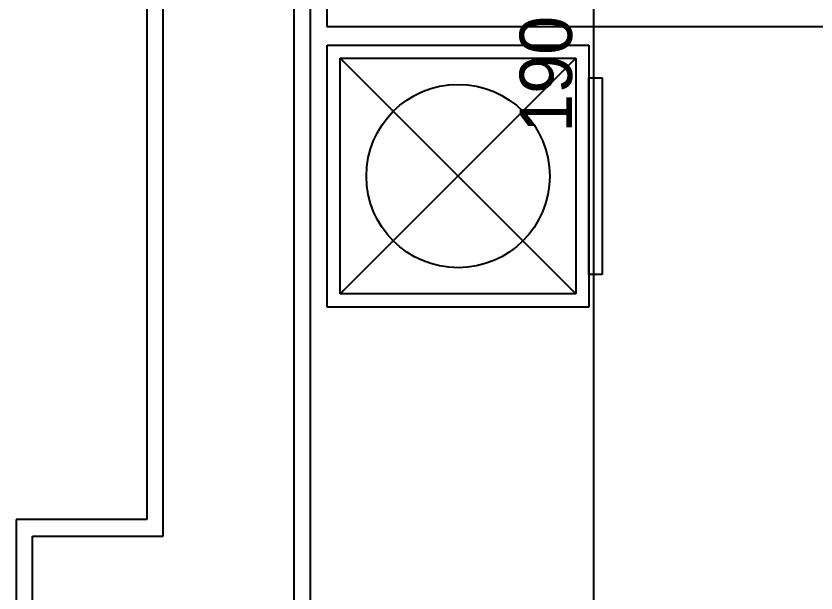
# Model space of a CAD drawing. Extents: x 182769.15 to 182771.38, y 101811.72 to 101812.21.
# Drawn here: x 182769.62689 to 182769.65134, y 101811.99509 to 101812.0127 of the extents above; entities that cross this region are included whole.
import ezdxf

# ---------------------------------------------------------------- set-up
doc = ezdxf.new("R2010")
doc.units = 0
doc.header["$MEASUREMENT"] = 0
for name, color, linetype in [('DUVAR', 7, 'Continuous'), ('iç yatay', 3, 'Continuous'), ('SIVA', 1, 'Continuous'), ('tefriş', 21, 'Continuous')]:
    doc.layers.add(name, color=color, linetype=linetype)
doc.styles.add('İÇ ÖLÇÜ', font='stylu.ttf', dxfattribs={"height": 8})

msp = doc.modelspace()

# ---------------------------------------------------------------- linework, layer by layer
at = {"layer": 'DUVAR', "ltscale": 50}
for p, q in [((182769.631395, 101811.996824), (182769.631395, 101812.056824)), ((182769.635395, 101811.992824), (182769.635395, 101812.030824))]:
    msp.add_line(p, q, dxfattribs=at)
at = {"layer": 'DUVAR'}
for p, q in [((182769.627395, 101811.992824), (182769.627395, 101811.996824)), ((182769.627395, 101811.996824), (182769.631395, 101811.996824))]:
    msp.add_line(p, q, dxfattribs=at)
at = {"layer": 'iç yatay'}
msp.add_line((182769.644544, 101812.031224), (182769.644544, 101811.992408), dxfattribs=at)
at = {"layer": 'SIVA'}
for p, q in [((182769.630895, 101812.056324), (182769.630895, 101811.997324)), ((182769.635895, 101811.992324), (182769.635895, 101812.030324)), ((182769.630895, 101811.997324), (182769.626895, 101811.997324)), ((182769.626895, 101811.997324), (182769.626895, 101811.992324))]:
    msp.add_line(p, q, dxfattribs=at)
at = {"layer": 'tefriş'}
for p, q in [((182769.636395, 101812.030376), (182769.636395, 101812.012376)), ((182769.636395, 101812.012376), (182769.674395, 101812.012376)), ((182769.636402, 101812.011812), (182769.644402, 101812.011812)), ((182769.636402, 101812.003812), (182769.636402, 101812.011812)), ((182769.644402, 101812.011812), (182769.644402, 101812.003812)), ((182769.644402, 101812.004812), (182769.644402, 101812.010812)), ((182769.644402, 101812.003812), (182769.636402, 101812.003812))]:
    msp.add_line(p, q, dxfattribs=at)
at = {"layer": 'tefriş', "color": 8}
for p, q in [((182769.636802, 101812.011412), (182769.644002, 101812.011412)), ((182769.636802, 101812.004212), (182769.644002, 101812.011412)), ((182769.636802, 101812.011412), (182769.644002, 101812.004212)), ((182769.636802, 101812.004212), (182769.636802, 101812.011412)), ((182769.644002, 101812.011412), (182769.644002, 101812.004212)), ((182769.644402, 101812.010812), (182769.644802, 101812.010812)), ((182769.644802, 101812.010812), (182769.644802, 101812.004812)), ((182769.644802, 101812.004812), (182769.644402, 101812.004812)), ((182769.644002, 101812.004212), (182769.636802, 101812.004212))]:
    msp.add_line(p, q, dxfattribs=at)
msp.add_circle((182769.640402, 101812.007812), 0.0028, dxfattribs=at)

# ---------------------------------------------------------------- texts
at = {"layer": 'iç yatay', "color": 11, "style": 'İÇ ÖLÇÜ'}
msp.add_text('190', height=0.0016, rotation=90, dxfattribs=at).set_placement((182769.643885, 101812.009133))

doc.saveas('drawing.dxf')
